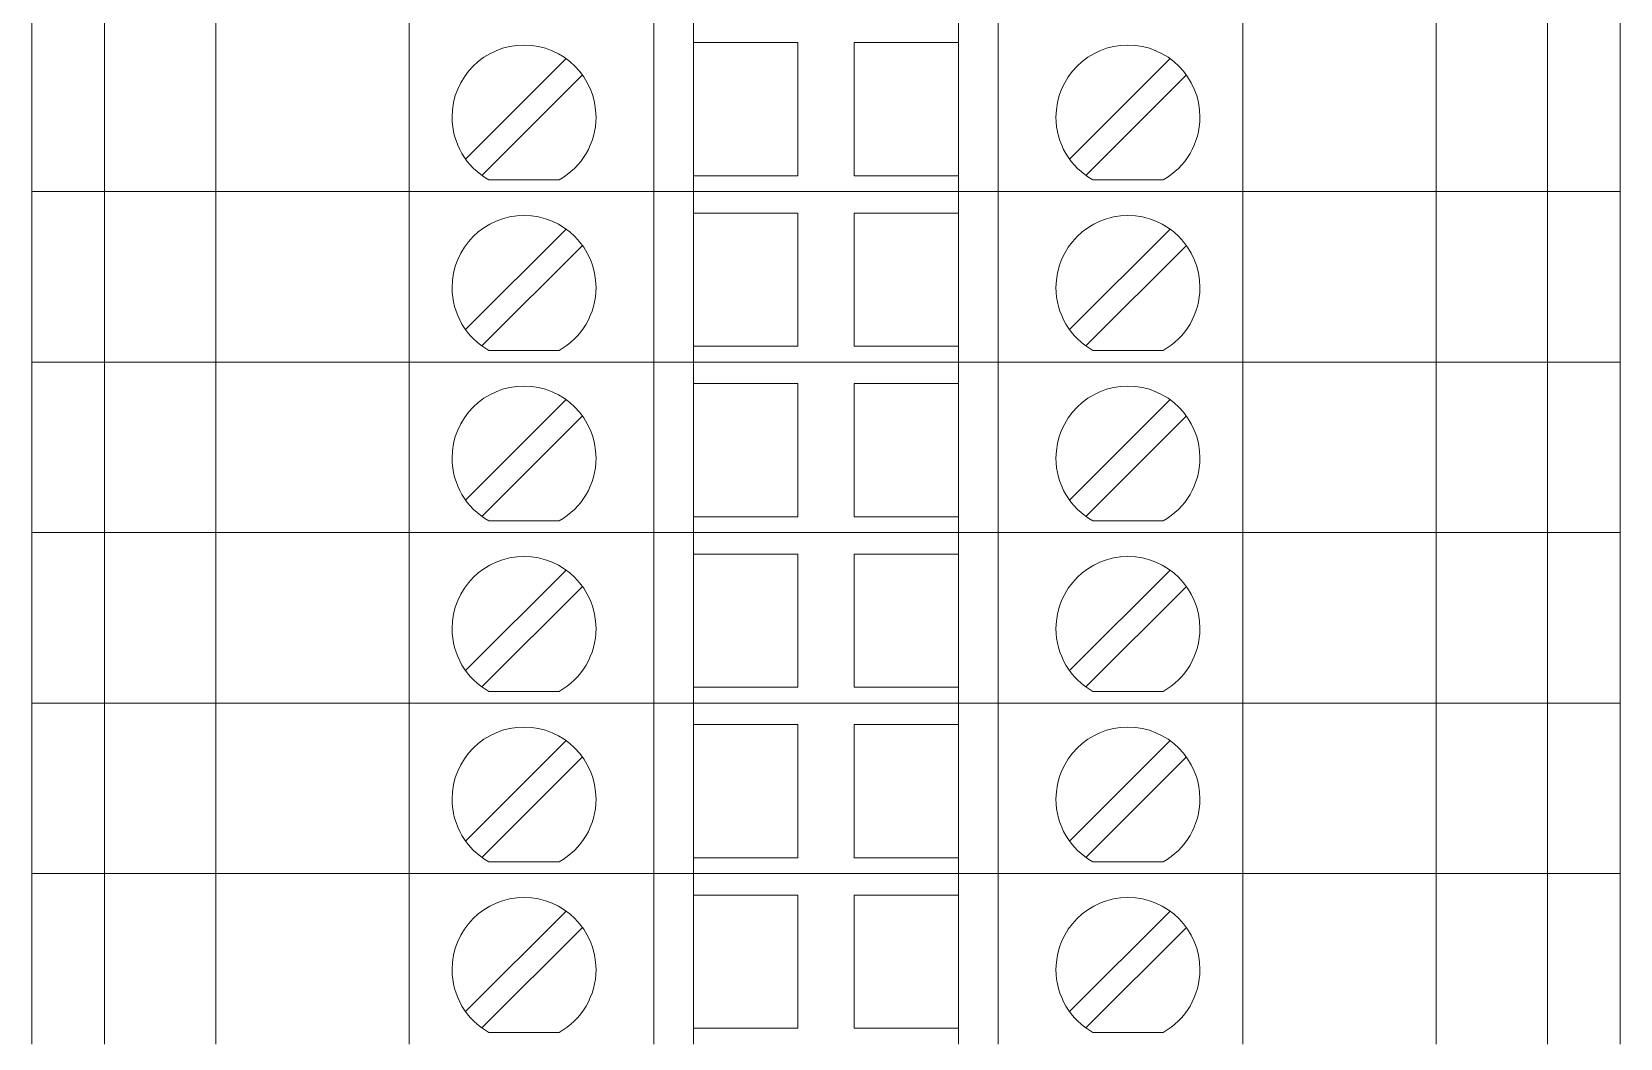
# Model space of a CAD drawing. Header units: millimetres. Extents: x 1880 to 4113, y 771 to 2990.
# Drawn here: x 2250.67 to 2298.67, y 1912.99 to 1943.39 of the extents above; entities that cross this region are included whole.
import ezdxf

# ---------------------------------------------------------------- set-up
doc = ezdxf.new("R2010")
doc.units = ezdxf.units.MM
doc.layers.add('000-PI-ORMAR', color=2, linetype='Continuous')

msp = doc.modelspace()

# ---------------------------------------------------------------- linework, layer by layer
at = {"layer": '000-PI-ORMAR', "color": 0, "linetype": 'ByBlock', "lineweight": 0}
for p, q in [((2250.672, 1938.563), (2250.672, 1943.713)), ((2252.872, 1938.563), (2252.872, 1943.713)), ((2256.233, 1938.563), (2256.233, 1943.713)), ((2262.072, 1938.563), (2262.072, 1943.713)), ((2269.472, 1938.563), (2269.472, 1943.713)), ((2270.672, 1938.563), (2270.672, 1943.713)), ((2278.672, 1938.563), (2278.672, 1943.713)), ((2279.872, 1938.563), (2279.872, 1943.713)), ((2287.272, 1938.563), (2287.272, 1943.713)), ((2293.111, 1938.563), (2293.111, 1943.713)), ((2296.472, 1938.563), (2296.472, 1943.713)), ((2298.672, 1938.563), (2298.672, 1943.713)), ((2270.672, 1943.063), (2270.672, 1943.063)), ((2270.672, 1943.063), (2273.822, 1943.063)), ((2273.822, 1943.063), (2273.822, 1939.038)), ((2273.822, 1943.063), (2273.822, 1943.063)), ((2275.522, 1943.063), (2278.672, 1943.063)), ((2275.522, 1939.038), (2275.522, 1943.063)), ((2275.522, 1943.063), (2275.522, 1943.063)), ((2278.672, 1943.063), (2278.672, 1943.063)), ((2266.817, 1942.579), (2263.782, 1939.543)), ((2266.817, 1942.579), (2266.817, 1942.579)), ((2285.067, 1942.579), (2282.032, 1939.543)), ((2285.067, 1942.579), (2285.067, 1942.579)), ((2264.276, 1939.048), (2267.312, 1942.084)), ((2267.312, 1942.084), (2267.312, 1942.084)), ((2269.472, 1939.513), (2269.472, 1942.113)), ((2269.472, 1942.113), (2269.472, 1942.113)), ((2279.872, 1942.113), (2279.872, 1942.113)), ((2279.872, 1939.513), (2279.872, 1942.113)), ((2282.526, 1939.048), (2285.562, 1942.084)), ((2285.562, 1942.084), (2285.562, 1942.084)), ((2263.782, 1939.543), (2263.782, 1939.543)), ((2269.472, 1939.513), (2269.472, 1939.513)), ((2279.872, 1939.513), (2279.872, 1939.513)), ((2282.032, 1939.543), (2282.032, 1939.543)), ((2264.276, 1939.048), (2264.276, 1939.048)), ((2264.488, 1938.913), (2264.488, 1938.913)), ((2264.488, 1938.913), (2266.606, 1938.913)), ((2266.606, 1938.913), (2266.606, 1938.913)), ((2270.672, 1939.038), (2270.672, 1939.038)), ((2273.822, 1939.038), (2270.672, 1939.038)), ((2273.822, 1939.038), (2273.822, 1939.038)), ((2278.672, 1939.038), (2275.522, 1939.038)), ((2275.522, 1939.038), (2275.522, 1939.038)), ((2278.672, 1939.038), (2278.672, 1939.038)), ((2282.526, 1939.048), (2282.526, 1939.048)), ((2282.738, 1938.913), (2282.738, 1938.913)), ((2282.738, 1938.913), (2284.856, 1938.913)), ((2284.856, 1938.913), (2284.856, 1938.913)), ((2250.672, 1938.563), (2250.672, 1938.563)), ((2250.672, 1938.563), (2251.355, 1938.563)), ((2250.672, 1938.563), (2250.672, 1938.563)), ((2250.672, 1938.563), (2251.355, 1938.563)), ((2250.672, 1933.413), (2250.672, 1938.563)), ((2251.672, 1938.563), (2251.355, 1938.563)), ((2251.672, 1938.563), (2251.355, 1938.563)), ((2252.872, 1938.563), (2251.672, 1938.563)), ((2251.672, 1938.563), (2251.672, 1938.563)), ((2251.672, 1938.563), (2251.672, 1938.563)), ((2252.872, 1938.563), (2251.672, 1938.563)), ((2252.172, 1938.563), (2252.172, 1938.563)), ((2254.464, 1938.563), (2252.872, 1938.563)), ((2252.872, 1938.563), (2252.872, 1938.563)), ((2252.872, 1938.563), (2252.872, 1938.563)), ((2254.464, 1938.563), (2252.872, 1938.563)), ((2252.872, 1933.413), (2252.872, 1938.563)), ((2256.606, 1938.563), (2254.464, 1938.563)), ((2256.606, 1938.563), (2254.464, 1938.563)), ((2254.922, 1938.563), (2254.922, 1938.563)), ((2254.922, 1938.563), (2254.922, 1938.563)), ((2256.233, 1933.413), (2256.233, 1938.563)), ((2256.606, 1938.563), (2256.99, 1938.563)), ((2256.99, 1938.563), (2256.606, 1938.563)), ((2256.99, 1938.563), (2259.498, 1938.563)), ((2259.498, 1938.563), (2256.99, 1938.563)), ((2257.472, 1938.563), (2257.472, 1938.563)), ((2257.472, 1938.563), (2257.472, 1938.563)), ((2258.372, 1938.563), (2258.372, 1938.563)), ((2258.372, 1938.563), (2258.372, 1938.563)), ((2258.672, 1938.563), (2258.672, 1938.563)), ((2262.072, 1938.563), (2259.498, 1938.563)), ((2262.072, 1938.563), (2259.498, 1938.563)), ((2269.472, 1938.563), (2262.072, 1938.563)), ((2269.472, 1938.563), (2262.072, 1938.563)), ((2262.072, 1933.413), (2262.072, 1938.563)), ((2270.672, 1938.563), (2269.472, 1938.563)), ((2270.672, 1938.563), (2269.472, 1938.563)), ((2269.472, 1933.413), (2269.472, 1938.563)), ((2278.672, 1938.563), (2270.672, 1938.563)), ((2270.672, 1938.563), (2270.672, 1938.563)), ((2270.672, 1938.563), (2270.672, 1938.563)), ((2278.672, 1938.563), (2270.672, 1938.563)), ((2270.672, 1933.413), (2270.672, 1938.563)), ((2279.872, 1938.563), (2278.672, 1938.563)), ((2278.672, 1938.563), (2278.672, 1938.563)), ((2278.672, 1938.563), (2278.672, 1938.563)), ((2279.872, 1938.563), (2278.672, 1938.563)), ((2278.672, 1933.413), (2278.672, 1938.563)), ((2287.272, 1938.563), (2279.872, 1938.563)), ((2287.272, 1938.563), (2279.872, 1938.563)), ((2279.872, 1933.413), (2279.872, 1938.563)), ((2284.472, 1938.563), (2284.472, 1938.563)), ((2284.472, 1938.563), (2284.472, 1938.563)), ((2289.846, 1938.563), (2287.272, 1938.563)), ((2289.846, 1938.563), (2287.272, 1938.563)), ((2287.272, 1933.413), (2287.272, 1938.563)), ((2289.522, 1938.563), (2289.522, 1938.563)), ((2289.522, 1938.563), (2289.522, 1938.563)), ((2289.846, 1938.563), (2292.354, 1938.563)), ((2292.354, 1938.563), (2289.846, 1938.563)), ((2290.672, 1938.563), (2290.672, 1938.563)), ((2292.172, 1938.563), (2292.172, 1938.563)), ((2292.172, 1938.563), (2292.172, 1938.563)), ((2292.354, 1938.563), (2292.738, 1938.563)), ((2292.738, 1938.563), (2292.354, 1938.563)), ((2294.88, 1938.563), (2292.738, 1938.563)), ((2294.88, 1938.563), (2292.738, 1938.563)), ((2293.111, 1933.413), (2293.111, 1938.563)), ((2294.422, 1938.563), (2294.422, 1938.563)), ((2294.422, 1938.563), (2294.422, 1938.563)), ((2296.472, 1938.563), (2294.88, 1938.563)), ((2296.472, 1938.563), (2294.88, 1938.563)), ((2296.472, 1938.563), (2298.672, 1938.563)), ((2296.472, 1938.563), (2296.472, 1938.563)), ((2296.472, 1938.563), (2296.472, 1938.563)), ((2296.472, 1938.563), (2298.672, 1938.563)), ((2296.472, 1933.413), (2296.472, 1938.563)), ((2298.672, 1938.563), (2298.672, 1938.563)), ((2298.672, 1938.563), (2298.672, 1938.563)), ((2298.672, 1933.413), (2298.672, 1938.563)), ((2270.672, 1937.913), (2270.672, 1937.913)), ((2270.672, 1937.913), (2273.822, 1937.913)), ((2273.822, 1937.913), (2273.822, 1933.888)), ((2273.822, 1937.913), (2273.822, 1937.913)), ((2275.522, 1937.913), (2278.672, 1937.913)), ((2275.522, 1933.888), (2275.522, 1937.913)), ((2275.522, 1937.913), (2275.522, 1937.913)), ((2278.672, 1937.913), (2278.672, 1937.913)), ((2266.817, 1937.429), (2263.782, 1934.393)), ((2266.817, 1937.429), (2266.817, 1937.429)), ((2285.067, 1937.429), (2282.032, 1934.393)), ((2285.067, 1937.429), (2285.067, 1937.429)), ((2264.276, 1933.898), (2267.312, 1936.934)), ((2267.312, 1936.934), (2267.312, 1936.934)), ((2269.472, 1934.363), (2269.472, 1936.963)), ((2269.472, 1936.963), (2269.472, 1936.963)), ((2279.872, 1936.963), (2279.872, 1936.963)), ((2279.872, 1934.363), (2279.872, 1936.963)), ((2282.526, 1933.898), (2285.562, 1936.934)), ((2285.562, 1936.934), (2285.562, 1936.934)), ((2263.782, 1934.393), (2263.782, 1934.393)), ((2269.472, 1934.363), (2269.472, 1934.363)), ((2279.872, 1934.363), (2279.872, 1934.363)), ((2282.032, 1934.393), (2282.032, 1934.393)), ((2264.276, 1933.898), (2264.276, 1933.898)), ((2264.488, 1933.763), (2264.488, 1933.763)), ((2264.488, 1933.763), (2266.606, 1933.763)), ((2266.606, 1933.763), (2266.606, 1933.763)), ((2270.672, 1933.888), (2270.672, 1933.888)), ((2273.822, 1933.888), (2270.672, 1933.888)), ((2273.822, 1933.888), (2273.822, 1933.888)), ((2278.672, 1933.888), (2275.522, 1933.888)), ((2275.522, 1933.888), (2275.522, 1933.888)), ((2278.672, 1933.888), (2278.672, 1933.888)), ((2282.526, 1933.898), (2282.526, 1933.898)), ((2282.738, 1933.763), (2282.738, 1933.763)), ((2282.738, 1933.763), (2284.856, 1933.763)), ((2284.856, 1933.763), (2284.856, 1933.763)), ((2250.672, 1933.413), (2250.672, 1933.413)), ((2250.672, 1933.413), (2251.355, 1933.413)), ((2250.672, 1933.413), (2250.672, 1933.413)), ((2250.672, 1933.413), (2251.355, 1933.413)), ((2250.672, 1928.263), (2250.672, 1933.413)), ((2251.672, 1933.413), (2251.355, 1933.413)), ((2251.672, 1933.413), (2251.355, 1933.413)), ((2252.872, 1933.413), (2251.672, 1933.413)), ((2251.672, 1933.413), (2251.672, 1933.413)), ((2251.672, 1933.413), (2251.672, 1933.413)), ((2252.872, 1933.413), (2251.672, 1933.413)), ((2252.172, 1933.413), (2252.172, 1933.413)), ((2254.464, 1933.413), (2252.872, 1933.413)), ((2252.872, 1933.413), (2252.872, 1933.413)), ((2252.872, 1933.413), (2252.872, 1933.413)), ((2254.464, 1933.413), (2252.872, 1933.413)), ((2252.872, 1928.263), (2252.872, 1933.413)), ((2256.606, 1933.413), (2254.464, 1933.413)), ((2256.606, 1933.413), (2254.464, 1933.413)), ((2254.922, 1933.413), (2254.922, 1933.413)), ((2254.922, 1933.413), (2254.922, 1933.413)), ((2256.233, 1928.263), (2256.233, 1933.413)), ((2256.606, 1933.413), (2256.99, 1933.413)), ((2256.99, 1933.413), (2256.606, 1933.413)), ((2256.99, 1933.413), (2259.498, 1933.413)), ((2259.498, 1933.413), (2256.99, 1933.413)), ((2257.472, 1933.413), (2257.472, 1933.413)), ((2257.472, 1933.413), (2257.472, 1933.413)), ((2258.372, 1933.413), (2258.372, 1933.413)), ((2258.372, 1933.413), (2258.372, 1933.413)), ((2258.672, 1933.413), (2258.672, 1933.413)), ((2262.072, 1933.413), (2259.498, 1933.413)), ((2262.072, 1933.413), (2259.498, 1933.413)), ((2269.472, 1933.413), (2262.072, 1933.413)), ((2269.472, 1933.413), (2262.072, 1933.413)), ((2262.072, 1928.263), (2262.072, 1933.413)), ((2270.672, 1933.413), (2269.472, 1933.413)), ((2270.672, 1933.413), (2269.472, 1933.413)), ((2269.472, 1928.263), (2269.472, 1933.413)), ((2278.672, 1933.413), (2270.672, 1933.413)), ((2270.672, 1933.413), (2270.672, 1933.413)), ((2270.672, 1933.413), (2270.672, 1933.413)), ((2278.672, 1933.413), (2270.672, 1933.413)), ((2270.672, 1928.263), (2270.672, 1933.413)), ((2279.872, 1933.413), (2278.672, 1933.413)), ((2278.672, 1933.413), (2278.672, 1933.413)), ((2278.672, 1933.413), (2278.672, 1933.413)), ((2279.872, 1933.413), (2278.672, 1933.413)), ((2278.672, 1928.263), (2278.672, 1933.413)), ((2287.272, 1933.413), (2279.872, 1933.413)), ((2287.272, 1933.413), (2279.872, 1933.413)), ((2279.872, 1928.263), (2279.872, 1933.413)), ((2284.472, 1933.413), (2284.472, 1933.413)), ((2284.472, 1933.413), (2284.472, 1933.413)), ((2289.846, 1933.413), (2287.272, 1933.413)), ((2289.846, 1933.413), (2287.272, 1933.413)), ((2287.272, 1928.263), (2287.272, 1933.413)), ((2289.522, 1933.413), (2289.522, 1933.413)), ((2289.522, 1933.413), (2289.522, 1933.413)), ((2289.846, 1933.413), (2292.354, 1933.413)), ((2292.354, 1933.413), (2289.846, 1933.413)), ((2290.672, 1933.413), (2290.672, 1933.413)), ((2292.172, 1933.413), (2292.172, 1933.413)), ((2292.172, 1933.413), (2292.172, 1933.413)), ((2292.354, 1933.413), (2292.738, 1933.413)), ((2292.738, 1933.413), (2292.354, 1933.413)), ((2294.88, 1933.413), (2292.738, 1933.413)), ((2294.88, 1933.413), (2292.738, 1933.413)), ((2293.111, 1928.263), (2293.111, 1933.413)), ((2294.422, 1933.413), (2294.422, 1933.413)), ((2294.422, 1933.413), (2294.422, 1933.413)), ((2296.472, 1933.413), (2294.88, 1933.413)), ((2296.472, 1933.413), (2294.88, 1933.413)), ((2296.472, 1933.413), (2298.672, 1933.413)), ((2296.472, 1933.413), (2296.472, 1933.413)), ((2296.472, 1933.413), (2296.472, 1933.413)), ((2296.472, 1933.413), (2298.672, 1933.413)), ((2296.472, 1928.263), (2296.472, 1933.413)), ((2298.672, 1933.413), (2298.672, 1933.413)), ((2298.672, 1933.413), (2298.672, 1933.413)), ((2298.672, 1928.263), (2298.672, 1933.413)), ((2270.672, 1932.763), (2270.672, 1932.763)), ((2270.672, 1932.763), (2273.822, 1932.763)), ((2273.822, 1932.763), (2273.822, 1928.738)), ((2273.822, 1932.763), (2273.822, 1932.763)), ((2275.522, 1932.763), (2278.672, 1932.763)), ((2275.522, 1928.738), (2275.522, 1932.763)), ((2275.522, 1932.763), (2275.522, 1932.763)), ((2278.672, 1932.763), (2278.672, 1932.763)), ((2266.817, 1932.279), (2263.782, 1929.243)), ((2266.817, 1932.279), (2266.817, 1932.279)), ((2285.067, 1932.279), (2282.032, 1929.243)), ((2285.067, 1932.279), (2285.067, 1932.279)), ((2264.276, 1928.748), (2267.312, 1931.784)), ((2267.312, 1931.784), (2267.312, 1931.784)), ((2269.472, 1929.213), (2269.472, 1931.813)), ((2269.472, 1931.813), (2269.472, 1931.813)), ((2279.872, 1931.813), (2279.872, 1931.813)), ((2279.872, 1929.213), (2279.872, 1931.813)), ((2282.526, 1928.748), (2285.562, 1931.784)), ((2285.562, 1931.784), (2285.562, 1931.784)), ((2263.782, 1929.243), (2263.782, 1929.243)), ((2269.472, 1929.213), (2269.472, 1929.213)), ((2279.872, 1929.213), (2279.872, 1929.213)), ((2282.032, 1929.243), (2282.032, 1929.243)), ((2264.276, 1928.748), (2264.276, 1928.748)), ((2270.672, 1928.738), (2270.672, 1928.738)), ((2273.822, 1928.738), (2270.672, 1928.738)), ((2273.822, 1928.738), (2273.822, 1928.738)), ((2278.672, 1928.738), (2275.522, 1928.738)), ((2275.522, 1928.738), (2275.522, 1928.738)), ((2278.672, 1928.738), (2278.672, 1928.738)), ((2282.526, 1928.748), (2282.526, 1928.748)), ((2250.672, 1928.263), (2250.672, 1928.263)), ((2250.672, 1928.263), (2251.355, 1928.263)), ((2250.672, 1928.263), (2250.672, 1928.263)), ((2250.672, 1928.263), (2251.355, 1928.263)), ((2250.672, 1923.113), (2250.672, 1928.263)), ((2251.672, 1928.263), (2251.355, 1928.263)), ((2251.672, 1928.263), (2251.355, 1928.263)), ((2252.872, 1928.263), (2251.672, 1928.263)), ((2251.672, 1928.263), (2251.672, 1928.263)), ((2251.672, 1928.263), (2251.672, 1928.263)), ((2252.872, 1928.263), (2251.672, 1928.263)), ((2252.172, 1928.263), (2252.172, 1928.263)), ((2254.464, 1928.263), (2252.872, 1928.263)), ((2252.872, 1928.263), (2252.872, 1928.263)), ((2252.872, 1928.263), (2252.872, 1928.263)), ((2254.464, 1928.263), (2252.872, 1928.263)), ((2252.872, 1923.113), (2252.872, 1928.263)), ((2256.606, 1928.263), (2254.464, 1928.263)), ((2256.606, 1928.263), (2254.464, 1928.263)), ((2254.922, 1928.263), (2254.922, 1928.263)), ((2254.922, 1928.263), (2254.922, 1928.263)), ((2256.233, 1923.113), (2256.233, 1928.263)), ((2256.606, 1928.263), (2256.99, 1928.263)), ((2256.99, 1928.263), (2256.606, 1928.263)), ((2256.99, 1928.263), (2259.498, 1928.263)), ((2259.498, 1928.263), (2256.99, 1928.263)), ((2257.472, 1928.263), (2257.472, 1928.263)), ((2257.472, 1928.263), (2257.472, 1928.263)), ((2258.372, 1928.263), (2258.372, 1928.263)), ((2258.372, 1928.263), (2258.372, 1928.263)), ((2258.672, 1928.263), (2258.672, 1928.263)), ((2262.072, 1928.263), (2259.498, 1928.263)), ((2262.072, 1928.263), (2259.498, 1928.263)), ((2269.472, 1928.263), (2262.072, 1928.263)), ((2269.472, 1928.263), (2262.072, 1928.263)), ((2262.072, 1923.113), (2262.072, 1928.263)), ((2264.488, 1928.613), (2264.488, 1928.613)), ((2264.488, 1928.613), (2266.606, 1928.613)), ((2266.606, 1928.613), (2266.606, 1928.613)), ((2270.672, 1928.263), (2269.472, 1928.263)), ((2270.672, 1928.263), (2269.472, 1928.263)), ((2269.472, 1923.113), (2269.472, 1928.263)), ((2278.672, 1928.263), (2270.672, 1928.263)), ((2270.672, 1928.263), (2270.672, 1928.263)), ((2270.672, 1928.263), (2270.672, 1928.263)), ((2278.672, 1928.263), (2270.672, 1928.263)), ((2270.672, 1923.113), (2270.672, 1928.263)), ((2279.872, 1928.263), (2278.672, 1928.263)), ((2278.672, 1928.263), (2278.672, 1928.263)), ((2278.672, 1928.263), (2278.672, 1928.263)), ((2279.872, 1928.263), (2278.672, 1928.263)), ((2278.672, 1923.113), (2278.672, 1928.263)), ((2287.272, 1928.263), (2279.872, 1928.263)), ((2287.272, 1928.263), (2279.872, 1928.263)), ((2279.872, 1923.113), (2279.872, 1928.263)), ((2282.738, 1928.613), (2282.738, 1928.613)), ((2282.738, 1928.613), (2284.856, 1928.613)), ((2284.472, 1928.263), (2284.472, 1928.263)), ((2284.472, 1928.263), (2284.472, 1928.263)), ((2284.856, 1928.613), (2284.856, 1928.613)), ((2289.846, 1928.263), (2287.272, 1928.263)), ((2289.846, 1928.263), (2287.272, 1928.263)), ((2287.272, 1923.113), (2287.272, 1928.263)), ((2289.522, 1928.263), (2289.522, 1928.263)), ((2289.522, 1928.263), (2289.522, 1928.263)), ((2289.846, 1928.263), (2292.354, 1928.263)), ((2292.354, 1928.263), (2289.846, 1928.263)), ((2290.672, 1928.263), (2290.672, 1928.263)), ((2292.172, 1928.263), (2292.172, 1928.263)), ((2292.172, 1928.263), (2292.172, 1928.263)), ((2292.354, 1928.263), (2292.738, 1928.263)), ((2292.738, 1928.263), (2292.354, 1928.263)), ((2294.88, 1928.263), (2292.738, 1928.263)), ((2294.88, 1928.263), (2292.738, 1928.263)), ((2293.111, 1923.113), (2293.111, 1928.263)), ((2294.422, 1928.263), (2294.422, 1928.263)), ((2294.422, 1928.263), (2294.422, 1928.263)), ((2296.472, 1928.263), (2294.88, 1928.263)), ((2296.472, 1928.263), (2294.88, 1928.263)), ((2296.472, 1928.263), (2298.672, 1928.263)), ((2296.472, 1928.263), (2296.472, 1928.263)), ((2296.472, 1928.263), (2296.472, 1928.263)), ((2296.472, 1928.263), (2298.672, 1928.263)), ((2296.472, 1923.113), (2296.472, 1928.263)), ((2298.672, 1928.263), (2298.672, 1928.263)), ((2298.672, 1928.263), (2298.672, 1928.263)), ((2298.672, 1923.113), (2298.672, 1928.263)), ((2270.672, 1927.613), (2270.672, 1927.613)), ((2270.672, 1927.613), (2273.822, 1927.613)), ((2273.822, 1927.613), (2273.822, 1923.588)), ((2273.822, 1927.613), (2273.822, 1927.613)), ((2275.522, 1927.613), (2278.672, 1927.613)), ((2275.522, 1923.588), (2275.522, 1927.613)), ((2275.522, 1927.613), (2275.522, 1927.613)), ((2278.672, 1927.613), (2278.672, 1927.613)), ((2266.817, 1927.129), (2263.782, 1924.093)), ((2266.817, 1927.129), (2266.817, 1927.129)), ((2285.067, 1927.129), (2282.032, 1924.093)), ((2285.067, 1927.129), (2285.067, 1927.129)), ((2264.276, 1923.598), (2267.312, 1926.634)), ((2267.312, 1926.634), (2267.312, 1926.634)), ((2269.472, 1924.063), (2269.472, 1926.663)), ((2269.472, 1926.663), (2269.472, 1926.663)), ((2279.872, 1926.663), (2279.872, 1926.663)), ((2279.872, 1924.063), (2279.872, 1926.663)), ((2282.526, 1923.598), (2285.562, 1926.634)), ((2285.562, 1926.634), (2285.562, 1926.634)), ((2263.782, 1924.093), (2263.782, 1924.093)), ((2269.472, 1924.063), (2269.472, 1924.063)), ((2279.872, 1924.063), (2279.872, 1924.063)), ((2282.032, 1924.093), (2282.032, 1924.093)), ((2264.276, 1923.598), (2264.276, 1923.598)), ((2264.488, 1923.463), (2264.488, 1923.463)), ((2264.488, 1923.463), (2266.606, 1923.463)), ((2266.606, 1923.463), (2266.606, 1923.463)), ((2270.672, 1923.588), (2270.672, 1923.588)), ((2273.822, 1923.588), (2270.672, 1923.588)), ((2273.822, 1923.588), (2273.822, 1923.588)), ((2278.672, 1923.588), (2275.522, 1923.588)), ((2275.522, 1923.588), (2275.522, 1923.588)), ((2278.672, 1923.588), (2278.672, 1923.588)), ((2282.526, 1923.598), (2282.526, 1923.598)), ((2282.738, 1923.463), (2282.738, 1923.463)), ((2282.738, 1923.463), (2284.856, 1923.463)), ((2284.856, 1923.463), (2284.856, 1923.463)), ((2250.672, 1923.113), (2250.672, 1923.113)), ((2250.672, 1923.113), (2251.355, 1923.113)), ((2250.672, 1923.113), (2250.672, 1923.113)), ((2250.672, 1923.113), (2251.355, 1923.113)), ((2250.672, 1917.963), (2250.672, 1923.113)), ((2251.672, 1923.113), (2251.355, 1923.113)), ((2251.672, 1923.113), (2251.355, 1923.113)), ((2252.872, 1923.113), (2251.672, 1923.113)), ((2251.672, 1923.113), (2251.672, 1923.113)), ((2251.672, 1923.113), (2251.672, 1923.113)), ((2252.872, 1923.113), (2251.672, 1923.113)), ((2252.172, 1923.113), (2252.172, 1923.113)), ((2254.464, 1923.113), (2252.872, 1923.113)), ((2252.872, 1923.113), (2252.872, 1923.113)), ((2252.872, 1923.113), (2252.872, 1923.113)), ((2254.464, 1923.113), (2252.872, 1923.113)), ((2252.872, 1917.963), (2252.872, 1923.113)), ((2256.606, 1923.113), (2254.464, 1923.113)), ((2256.606, 1923.113), (2254.464, 1923.113)), ((2254.922, 1923.113), (2254.922, 1923.113)), ((2254.922, 1923.113), (2254.922, 1923.113)), ((2256.233, 1917.963), (2256.233, 1923.113)), ((2256.606, 1923.113), (2256.99, 1923.113)), ((2256.99, 1923.113), (2256.606, 1923.113)), ((2256.99, 1923.113), (2259.498, 1923.113)), ((2259.498, 1923.113), (2256.99, 1923.113)), ((2257.472, 1923.113), (2257.472, 1923.113)), ((2257.472, 1923.113), (2257.472, 1923.113)), ((2258.372, 1923.113), (2258.372, 1923.113)), ((2258.372, 1923.113), (2258.372, 1923.113)), ((2258.672, 1923.113), (2258.672, 1923.113)), ((2262.072, 1923.113), (2259.498, 1923.113)), ((2262.072, 1923.113), (2259.498, 1923.113)), ((2269.472, 1923.113), (2262.072, 1923.113)), ((2269.472, 1923.113), (2262.072, 1923.113)), ((2262.072, 1917.963), (2262.072, 1923.113)), ((2270.672, 1923.113), (2269.472, 1923.113)), ((2270.672, 1923.113), (2269.472, 1923.113)), ((2269.472, 1917.963), (2269.472, 1923.113)), ((2278.672, 1923.113), (2270.672, 1923.113)), ((2270.672, 1923.113), (2270.672, 1923.113)), ((2270.672, 1923.113), (2270.672, 1923.113)), ((2278.672, 1923.113), (2270.672, 1923.113)), ((2270.672, 1917.963), (2270.672, 1923.113)), ((2279.872, 1923.113), (2278.672, 1923.113)), ((2278.672, 1923.113), (2278.672, 1923.113)), ((2278.672, 1923.113), (2278.672, 1923.113)), ((2279.872, 1923.113), (2278.672, 1923.113)), ((2278.672, 1917.963), (2278.672, 1923.113)), ((2287.272, 1923.113), (2279.872, 1923.113)), ((2287.272, 1923.113), (2279.872, 1923.113)), ((2279.872, 1917.963), (2279.872, 1923.113)), ((2284.472, 1923.113), (2284.472, 1923.113)), ((2284.472, 1923.113), (2284.472, 1923.113)), ((2289.846, 1923.113), (2287.272, 1923.113)), ((2289.846, 1923.113), (2287.272, 1923.113)), ((2287.272, 1917.963), (2287.272, 1923.113)), ((2289.522, 1923.113), (2289.522, 1923.113)), ((2289.522, 1923.113), (2289.522, 1923.113)), ((2289.846, 1923.113), (2292.354, 1923.113)), ((2292.354, 1923.113), (2289.846, 1923.113)), ((2290.672, 1923.113), (2290.672, 1923.113)), ((2292.172, 1923.113), (2292.172, 1923.113)), ((2292.172, 1923.113), (2292.172, 1923.113)), ((2292.354, 1923.113), (2292.738, 1923.113)), ((2292.738, 1923.113), (2292.354, 1923.113)), ((2294.88, 1923.113), (2292.738, 1923.113)), ((2294.88, 1923.113), (2292.738, 1923.113)), ((2293.111, 1917.963), (2293.111, 1923.113)), ((2294.422, 1923.113), (2294.422, 1923.113)), ((2294.422, 1923.113), (2294.422, 1923.113)), ((2296.472, 1923.113), (2294.88, 1923.113)), ((2296.472, 1923.113), (2294.88, 1923.113)), ((2296.472, 1923.113), (2298.672, 1923.113)), ((2296.472, 1923.113), (2296.472, 1923.113)), ((2296.472, 1923.113), (2296.472, 1923.113)), ((2296.472, 1923.113), (2298.672, 1923.113)), ((2296.472, 1917.963), (2296.472, 1923.113)), ((2298.672, 1923.113), (2298.672, 1923.113)), ((2298.672, 1923.113), (2298.672, 1923.113)), ((2298.672, 1917.963), (2298.672, 1923.113)), ((2270.672, 1922.463), (2270.672, 1922.463)), ((2270.672, 1922.463), (2273.822, 1922.463)), ((2273.822, 1922.463), (2273.822, 1918.438)), ((2273.822, 1922.463), (2273.822, 1922.463)), ((2275.522, 1922.463), (2278.672, 1922.463)), ((2275.522, 1918.438), (2275.522, 1922.463)), ((2275.522, 1922.463), (2275.522, 1922.463)), ((2278.672, 1922.463), (2278.672, 1922.463)), ((2266.817, 1921.979), (2263.782, 1918.943)), ((2266.817, 1921.979), (2266.817, 1921.979)), ((2285.067, 1921.979), (2282.032, 1918.943)), ((2285.067, 1921.979), (2285.067, 1921.979)), ((2264.276, 1918.448), (2267.312, 1921.484)), ((2267.312, 1921.484), (2267.312, 1921.484)), ((2269.472, 1918.913), (2269.472, 1921.513)), ((2269.472, 1921.513), (2269.472, 1921.513)), ((2279.872, 1921.513), (2279.872, 1921.513)), ((2279.872, 1918.913), (2279.872, 1921.513)), ((2282.526, 1918.448), (2285.562, 1921.484)), ((2285.562, 1921.484), (2285.562, 1921.484)), ((2263.782, 1918.943), (2263.782, 1918.943)), ((2269.472, 1918.913), (2269.472, 1918.913)), ((2279.872, 1918.913), (2279.872, 1918.913)), ((2282.032, 1918.943), (2282.032, 1918.943)), ((2264.276, 1918.448), (2264.276, 1918.448)), ((2264.488, 1918.313), (2264.488, 1918.313)), ((2264.488, 1918.313), (2266.606, 1918.313)), ((2266.606, 1918.313), (2266.606, 1918.313)), ((2270.672, 1918.438), (2270.672, 1918.438)), ((2273.822, 1918.438), (2270.672, 1918.438)), ((2273.822, 1918.438), (2273.822, 1918.438)), ((2278.672, 1918.438), (2275.522, 1918.438)), ((2275.522, 1918.438), (2275.522, 1918.438)), ((2278.672, 1918.438), (2278.672, 1918.438)), ((2282.526, 1918.448), (2282.526, 1918.448)), ((2282.738, 1918.313), (2282.738, 1918.313)), ((2282.738, 1918.313), (2284.856, 1918.313)), ((2284.856, 1918.313), (2284.856, 1918.313)), ((2250.672, 1917.963), (2250.672, 1917.963)), ((2250.672, 1917.963), (2251.355, 1917.963)), ((2250.672, 1917.963), (2250.672, 1917.963)), ((2250.672, 1917.963), (2251.355, 1917.963)), ((2250.672, 1912.813), (2250.672, 1917.963)), ((2251.672, 1917.963), (2251.355, 1917.963)), ((2251.672, 1917.963), (2251.355, 1917.963)), ((2252.872, 1917.963), (2251.672, 1917.963)), ((2251.672, 1917.963), (2251.672, 1917.963)), ((2251.672, 1917.963), (2251.672, 1917.963)), ((2252.872, 1917.963), (2251.672, 1917.963)), ((2252.172, 1917.963), (2252.172, 1917.963)), ((2254.464, 1917.963), (2252.872, 1917.963)), ((2252.872, 1917.963), (2252.872, 1917.963)), ((2252.872, 1917.963), (2252.872, 1917.963)), ((2254.464, 1917.963), (2252.872, 1917.963)), ((2252.872, 1912.813), (2252.872, 1917.963)), ((2256.606, 1917.963), (2254.464, 1917.963)), ((2256.606, 1917.963), (2254.464, 1917.963)), ((2254.922, 1917.963), (2254.922, 1917.963)), ((2254.922, 1917.963), (2254.922, 1917.963)), ((2256.233, 1912.813), (2256.233, 1917.963)), ((2256.606, 1917.963), (2256.99, 1917.963)), ((2256.99, 1917.963), (2256.606, 1917.963)), ((2256.99, 1917.963), (2259.498, 1917.963)), ((2259.498, 1917.963), (2256.99, 1917.963)), ((2257.472, 1917.963), (2257.472, 1917.963)), ((2257.472, 1917.963), (2257.472, 1917.963)), ((2258.372, 1917.963), (2258.372, 1917.963)), ((2258.372, 1917.963), (2258.372, 1917.963)), ((2258.672, 1917.963), (2258.672, 1917.963)), ((2262.072, 1917.963), (2259.498, 1917.963)), ((2262.072, 1917.963), (2259.498, 1917.963)), ((2269.472, 1917.963), (2262.072, 1917.963)), ((2269.472, 1917.963), (2262.072, 1917.963)), ((2262.072, 1912.813), (2262.072, 1917.963)), ((2270.672, 1917.963), (2269.472, 1917.963)), ((2270.672, 1917.963), (2269.472, 1917.963)), ((2269.472, 1912.813), (2269.472, 1917.963)), ((2278.672, 1917.963), (2270.672, 1917.963)), ((2270.672, 1917.963), (2270.672, 1917.963)), ((2270.672, 1917.963), (2270.672, 1917.963)), ((2278.672, 1917.963), (2270.672, 1917.963)), ((2270.672, 1912.813), (2270.672, 1917.963)), ((2279.872, 1917.963), (2278.672, 1917.963)), ((2278.672, 1917.963), (2278.672, 1917.963)), ((2278.672, 1917.963), (2278.672, 1917.963)), ((2279.872, 1917.963), (2278.672, 1917.963)), ((2278.672, 1912.813), (2278.672, 1917.963)), ((2287.272, 1917.963), (2279.872, 1917.963)), ((2287.272, 1917.963), (2279.872, 1917.963)), ((2279.872, 1912.813), (2279.872, 1917.963)), ((2284.472, 1917.963), (2284.472, 1917.963)), ((2284.472, 1917.963), (2284.472, 1917.963)), ((2289.846, 1917.963), (2287.272, 1917.963)), ((2289.846, 1917.963), (2287.272, 1917.963)), ((2287.272, 1912.813), (2287.272, 1917.963)), ((2289.522, 1917.963), (2289.522, 1917.963)), ((2289.522, 1917.963), (2289.522, 1917.963)), ((2289.846, 1917.963), (2292.354, 1917.963)), ((2292.354, 1917.963), (2289.846, 1917.963)), ((2290.672, 1917.963), (2290.672, 1917.963)), ((2292.172, 1917.963), (2292.172, 1917.963)), ((2292.172, 1917.963), (2292.172, 1917.963)), ((2292.354, 1917.963), (2292.738, 1917.963)), ((2292.738, 1917.963), (2292.354, 1917.963)), ((2294.88, 1917.963), (2292.738, 1917.963)), ((2294.88, 1917.963), (2292.738, 1917.963)), ((2293.111, 1912.813), (2293.111, 1917.963)), ((2294.422, 1917.963), (2294.422, 1917.963)), ((2294.422, 1917.963), (2294.422, 1917.963)), ((2296.472, 1917.963), (2294.88, 1917.963)), ((2296.472, 1917.963), (2294.88, 1917.963)), ((2296.472, 1917.963), (2298.672, 1917.963)), ((2296.472, 1917.963), (2296.472, 1917.963)), ((2296.472, 1917.963), (2296.472, 1917.963)), ((2296.472, 1917.963), (2298.672, 1917.963)), ((2296.472, 1912.813), (2296.472, 1917.963)), ((2298.672, 1917.963), (2298.672, 1917.963)), ((2298.672, 1917.963), (2298.672, 1917.963)), ((2298.672, 1912.813), (2298.672, 1917.963)), ((2270.672, 1917.313), (2270.672, 1917.313)), ((2270.672, 1917.313), (2273.822, 1917.313)), ((2273.822, 1917.313), (2273.822, 1913.288)), ((2273.822, 1917.313), (2273.822, 1917.313)), ((2275.522, 1917.313), (2278.672, 1917.313)), ((2275.522, 1913.288), (2275.522, 1917.313)), ((2275.522, 1917.313), (2275.522, 1917.313)), ((2278.672, 1917.313), (2278.672, 1917.313)), ((2266.817, 1916.829), (2263.782, 1913.793)), ((2266.817, 1916.829), (2266.817, 1916.829)), ((2285.067, 1916.829), (2282.032, 1913.793)), ((2285.067, 1916.829), (2285.067, 1916.829)), ((2264.276, 1913.298), (2267.312, 1916.334)), ((2267.312, 1916.334), (2267.312, 1916.334)), ((2269.472, 1913.763), (2269.472, 1916.363)), ((2269.472, 1916.363), (2269.472, 1916.363)), ((2279.872, 1916.363), (2279.872, 1916.363)), ((2279.872, 1913.763), (2279.872, 1916.363)), ((2282.526, 1913.298), (2285.562, 1916.334)), ((2285.562, 1916.334), (2285.562, 1916.334)), ((2263.782, 1913.793), (2263.782, 1913.793)), ((2269.472, 1913.763), (2269.472, 1913.763)), ((2279.872, 1913.763), (2279.872, 1913.763)), ((2282.032, 1913.793), (2282.032, 1913.793)), ((2264.276, 1913.298), (2264.276, 1913.298)), ((2270.672, 1913.288), (2270.672, 1913.288)), ((2273.822, 1913.288), (2270.672, 1913.288)), ((2273.822, 1913.288), (2273.822, 1913.288)), ((2278.672, 1913.288), (2275.522, 1913.288)), ((2275.522, 1913.288), (2275.522, 1913.288)), ((2278.672, 1913.288), (2278.672, 1913.288)), ((2282.526, 1913.298), (2282.526, 1913.298)), ((2264.488, 1913.163), (2264.488, 1913.163)), ((2264.488, 1913.163), (2266.606, 1913.163)), ((2266.606, 1913.163), (2266.606, 1913.163)), ((2282.738, 1913.163), (2282.738, 1913.163)), ((2282.738, 1913.163), (2284.856, 1913.163)), ((2284.856, 1913.163), (2284.856, 1913.163))]:
    msp.add_line(p, q, dxfattribs=at)
for centre, start, end in [((2265.547, 1940.813), 360, 180), ((2283.797, 1940.813), 360, 180), ((2265.547, 1940.813), 180, 240.8754), ((2265.547, 1940.813), 299.1246, 360), ((2283.797, 1940.813), 180, 240.8754), ((2283.797, 1940.813), 299.1246, 360), ((2265.547, 1935.663), 360, 180), ((2283.797, 1935.663), 360, 180), ((2265.547, 1935.663), 180, 240.8754), ((2265.547, 1935.663), 299.1246, 360), ((2283.797, 1935.663), 180, 240.8754), ((2283.797, 1935.663), 299.1246, 360), ((2265.547, 1930.513), 360, 180), ((2283.797, 1930.513), 360, 180), ((2265.547, 1930.513), 180, 240.8754), ((2265.547, 1930.513), 299.1246, 360), ((2283.797, 1930.513), 180, 240.8754), ((2283.797, 1930.513), 299.1246, 360), ((2265.547, 1925.363), 360, 180), ((2283.797, 1925.363), 360, 180), ((2265.547, 1925.363), 180, 240.8754), ((2265.547, 1925.363), 299.1246, 360), ((2283.797, 1925.363), 180, 240.8754), ((2283.797, 1925.363), 299.1246, 360), ((2265.547, 1920.213), 360, 180), ((2283.797, 1920.213), 360, 180), ((2265.547, 1920.213), 180, 240.8754), ((2265.547, 1920.213), 299.1246, 360), ((2283.797, 1920.213), 180, 240.8754), ((2283.797, 1920.213), 299.1246, 360), ((2265.547, 1915.063), 360, 180), ((2283.797, 1915.063), 360, 180), ((2265.547, 1915.063), 180, 240.8754), ((2265.547, 1915.063), 299.1246, 360), ((2283.797, 1915.063), 180, 240.8754), ((2283.797, 1915.063), 299.1246, 360)]:
    msp.add_arc(centre, 2.175, start, end, dxfattribs=at)

doc.saveas('drawing.dxf')
